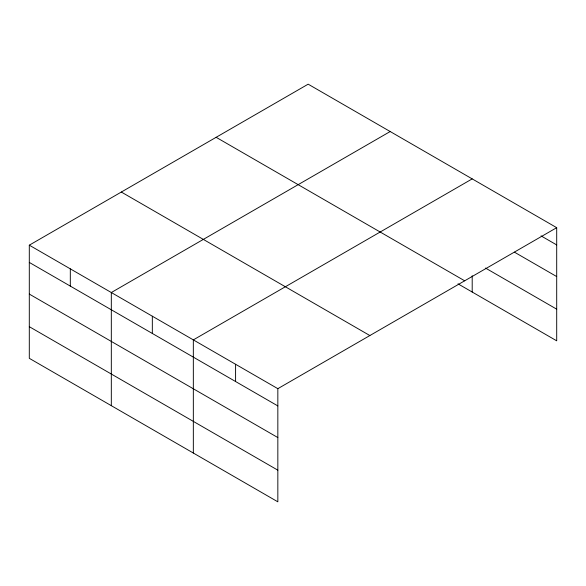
<?xml version="1.0" encoding="UTF-8"?>
<svg xmlns="http://www.w3.org/2000/svg" width="586" height="586" viewBox="0 0 586 586"><rect width="100%" height="100%" fill="white"/><g stroke="black" fill="none" stroke-linecap="round" stroke-linejoin="round"><path stroke-width="0.88" d="M29.3 245.175L277.837 388.672L277.837 501.821L29.3 358.324L29.3 245.175L308.163 84.179L556.7 227.676L556.7 340.825L458.003 283.836M390.181 131.535L111.318 292.531L111.318 405.68M472.199 178.884L193.336 339.887L193.336 453.029M277.837 388.672L556.7 227.676M541.054 235.887L556.7 244.926M514.449 252.178L556.7 276.57M485.501 268.066L556.7 309.174M216.139 137.307L464.676 280.804M121.324 192.047L369.861 335.544M29.3 262.425L277.837 405.922M29.3 294.077L277.837 437.566M29.3 326.68L277.837 470.17M472.199 275.757L472.199 292.033M235.587 364.28L235.587 381.53M152.331 316.206L152.331 333.456M70.313 268.857L70.313 286.107"/></g></svg>
